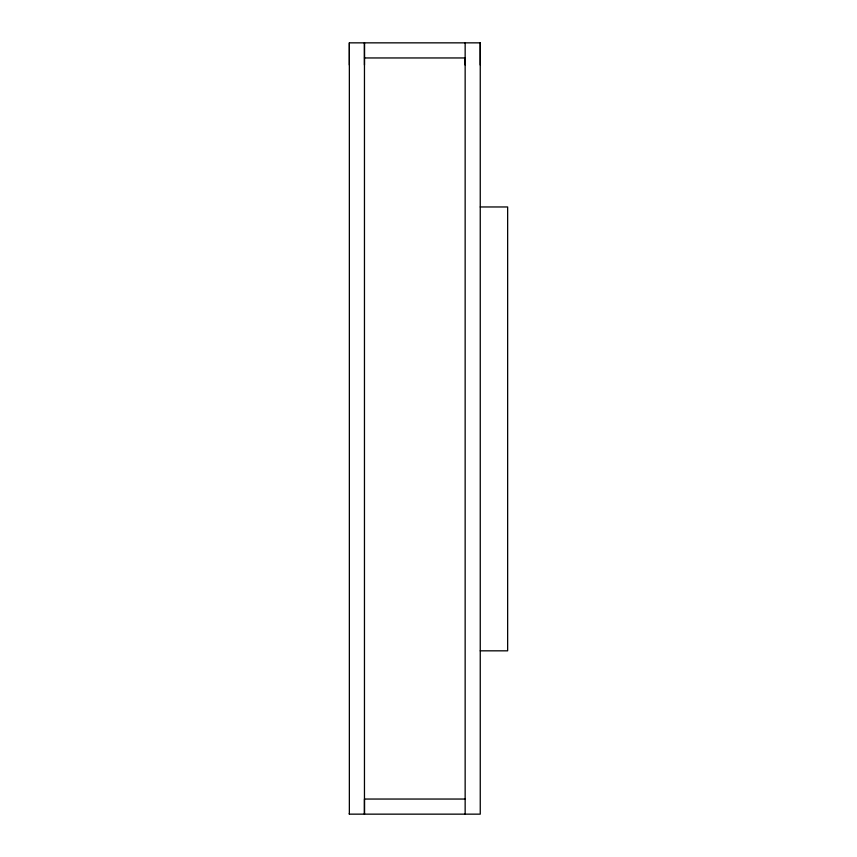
<?xml version="1.0" encoding="UTF-8"?>
<svg xmlns="http://www.w3.org/2000/svg" width="857" height="857" viewBox="0 0 857 857"><rect width="100%" height="100%" fill="white"/><g stroke="black" fill="none" stroke-linecap="round" stroke-linejoin="round"><path stroke-width="1.29" d="M349.356 65.003L349.356 42.85L480.252 42.85L480.252 814.15L349.356 814.15L349.356 813.4M364.461 65.003L364.461 42.85L364.461 814.15L364.461 799.045L465.147 799.045M465.147 65.003L465.158 42.85M480.252 65.003L480.252 42.85M364.461 57.955L465.147 57.955L465.147 814.15M480.252 206.965L507.644 206.965L507.644 650.827L480.252 650.827M349.356 42.85L349.356 814.15"/></g></svg>
